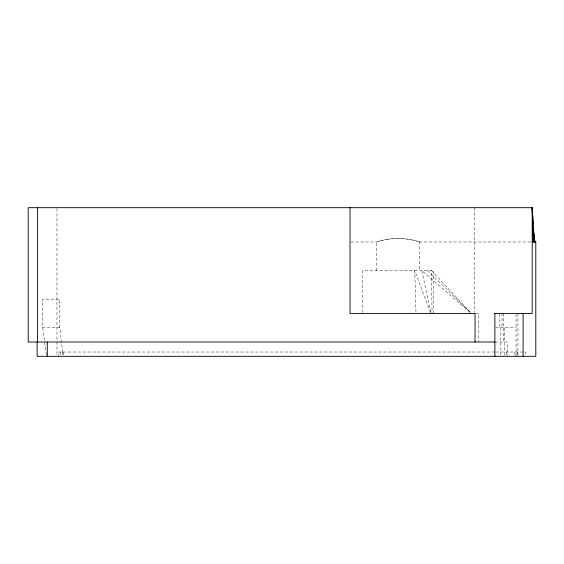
<?xml version="1.0" encoding="UTF-8"?>
<svg xmlns="http://www.w3.org/2000/svg" width="564" height="564" viewBox="0 0 564 564"><rect width="100%" height="100%" fill="white"/><g stroke="black" fill="none" stroke-linecap="round" stroke-linejoin="round"><path stroke-width="0.42" stroke-dasharray="2.82 2.11" d="M362.532 312.562L362.68 270.565L433.61 270.565L433.751 313.436M350.886 241.984L377.034 241.984C390.528 237.134 405.854 237.627 419.553 241.836L419.553 270.565M376.738 270.565L376.738 241.836C390.429 237.627 405.763 237.134 419.249 241.984L419.553 241.836M419.249 241.984L532.204 241.984M475.79 313.436L478.61 313.436L478.61 342.017M59.784 327.726L59.784 299.146L42.695 299.146L42.695 327.726L59.784 327.726L62.632 352.021M495.587 327.726L516.039 327.726M494.804 342.017L507.205 342.017L507.205 355.468M494.903 352.021L58.621 352.021L58.621 356.314M495.65 352.021L525.789 352.021L525.789 356.314M470.052 312.294L421.837 270.565L430.684 312.583M427.547 270.565L470.122 312.216M470.186 312.16L431.545 270.565L432.024 312.562M430.558 312.618L414.744 270.565L415.978 312.562M42.695 327.726L46.565 356.314M517.963 313.436L517.963 355.433M517.216 352.021L517.216 356.314M516.039 314.282L516.039 356.314M514.911 352.021L514.911 356.314M506.444 352.021L506.444 356.314M504.752 327.726L504.752 356.314M503.497 313.436L503.497 342.017M502.023 313.436L502.023 327.726M500.86 327.726L500.86 355.447M499.302 314.282L499.302 327.726M474.789 207.686L474.789 312.555M63.704 352.021L63.704 356.314M62.491 352.021L62.491 356.314M60.799 352.021L60.799 356.314M56.964 208.567L56.964 355.433"/><path stroke-width="0.85" d="M532.204 241.984L535.8 241.984L535.8 356.314L37.125 356.314L37.125 342.017M494.755 313.436L532.204 313.436L532.204 207.686L28.2 207.686L28.2 342.017L494.875 342.017M534.362 241.054L535.8 241.984M533.861 237.811L535.243 241.984M534.327 240.313L534.799 241.984L533.22 229.759M533.297 230.634L534.721 241.984M533.234 231.508L533.516 234.123M533.128 224.401L532.204 207.686L532.402 215.603M533.276 227.038L533.664 234.074M533.911 238.466L533.812 236.711L534.362 241.984L532.204 207.686L533.283 241.984M523.11 313.436L523.11 356.314M494.875 313.436L494.875 356.314M475.043 342.017L475.043 313.436L350.018 313.436L350.018 207.686M47.284 342.017L47.284 356.314M37.598 207.686L37.598 342.017"/></g></svg>
